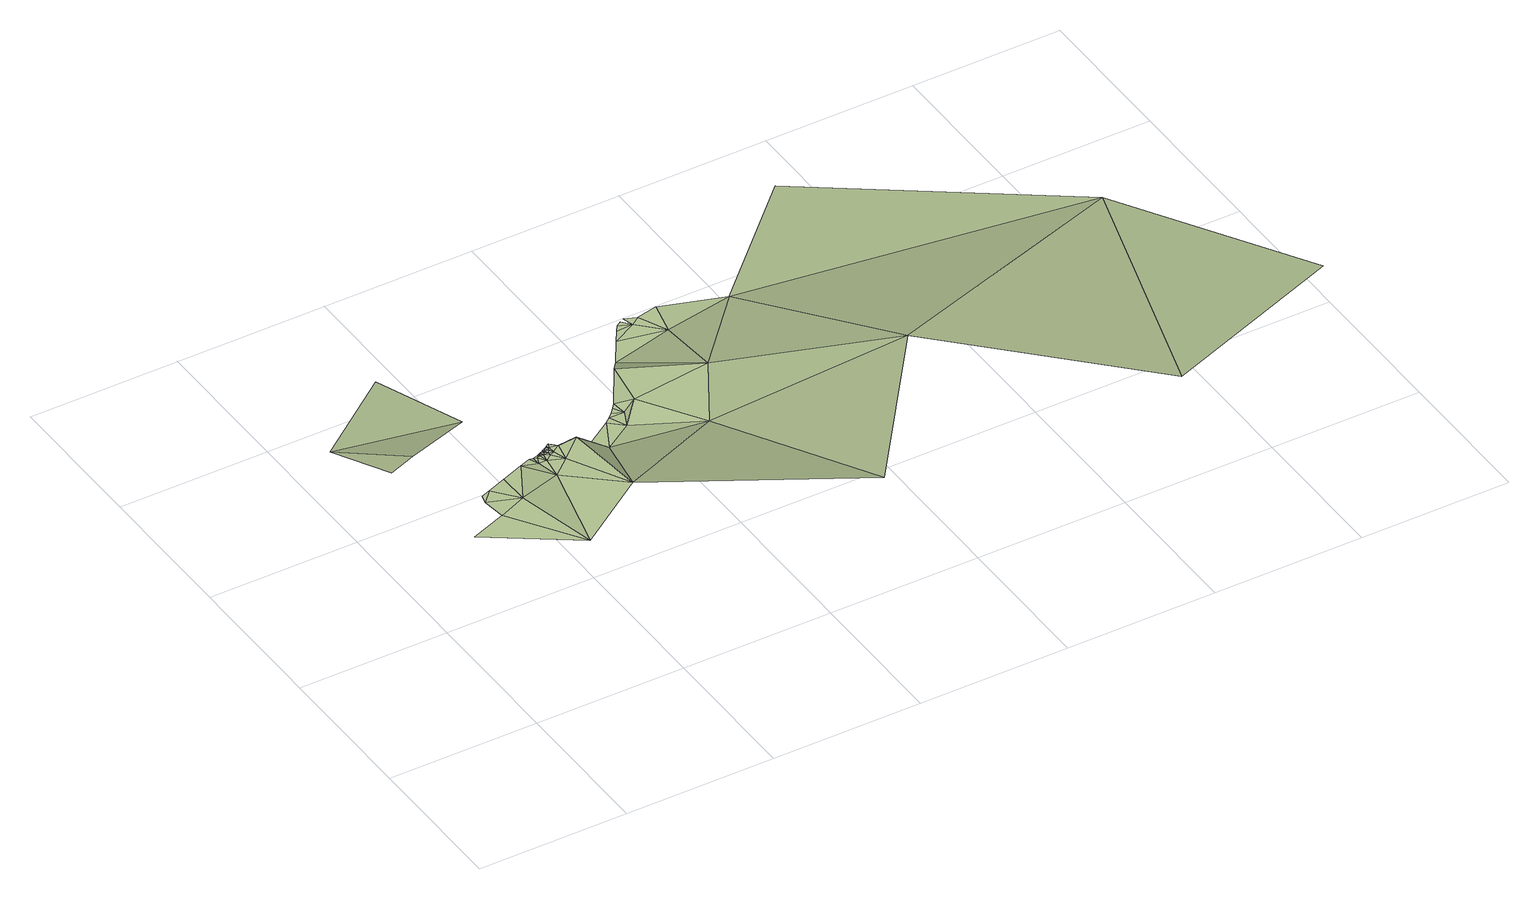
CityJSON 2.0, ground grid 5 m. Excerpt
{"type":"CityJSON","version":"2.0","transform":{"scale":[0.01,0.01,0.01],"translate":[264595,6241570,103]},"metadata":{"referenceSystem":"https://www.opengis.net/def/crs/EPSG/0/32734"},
"CityObjects":{
"terrain1":{"type":"TINRelief","geometry":[{"type":"CompositeSurface","lod":"1","boundaries":[[[0,1,2]],[[3,4,5]],[[6,5,2]],[[3,5,6]],[[6,2,1]],[[3,6,7]],[[6,8,7]],[[9,6,1]],[[10,11,12]],[[8,6,9]],[[9,1,13]],[[8,14,15]],[[14,8,9]],[[16,15,14]],[[17,14,9]],[[18,16,14]],[[17,18,14]],[[16,18,19]],[[20,18,17]],[[18,20,19]],[[20,21,19]],[[19,21,22]],[[23,17,9]],[[22,21,24]],[[25,20,17]],[[25,21,20]],[[26,24,21]],[[26,21,25]],[[27,25,17]],[[28,26,25]],[[26,28,29]],[[30,28,25]],[[28,31,29]],[[25,27,30]],[[23,27,17]],[[31,32,29]],[[33,31,28]],[[33,28,30]],[[32,31,34]],[[34,31,33]],[[34,33,35]],[[10,36,11]],[[37,33,30]],[[38,30,27]],[[9,13,23]],[[37,35,33]],[[37,30,38]],[[27,23,38]],[[39,35,37]],[[40,35,39]],[[38,41,37]],[[40,39,42]],[[37,41,39]],[[42,39,43]],[[39,41,43]],[[43,41,44]],[[23,45,38]],[[38,45,41]],[[45,44,41]],[[44,45,46]],[[45,47,46]],[[23,48,45]],[[48,23,13]],[[47,45,48]],[[49,47,48]],[[11,36,50]],[[48,51,49]],[[48,13,52]],[[51,48,52]],[[53,51,52]],[[13,54,52]],[[54,13,55]],[[53,52,56]],[[53,56,57]],[[57,56,58]],[[52,54,56]],[[59,57,58]],[[58,60,59]],[[61,58,56]],[[60,58,62]],[[62,58,61]],[[54,61,56]],[[63,62,61]],[[61,64,63]],[[61,54,64]],[[63,64,65]],[[54,55,66]],[[64,54,66]],[[64,67,65]],[[65,67,68]],[[69,70,68]],[[70,69,71]],[[71,69,72]],[[67,69,68]],[[69,73,74]],[[67,73,69]],[[67,75,73]],[[76,67,64]],[[64,66,76]],[[75,67,76]],[[76,66,77]],[[78,77,66]],[[77,79,76]],[[77,78,80]]]}]}
},
"vertices":[
[92,493,370],[369,305,370],[213,538,370],[241,657,370],[210,645,370],[202,617,370],[307,578,370],[304,681,370],[379,709,370],[453,630,360],[276,1141,160],[136,1371,80],[184,1106,160],[624,486,360],[437,704,360],[417,724,370],[436,731,360],[464,704,360],[447,729,360],[455,738,360],[459,732,360],[460,736,360],[457,739,360],[516,682,360],[460,740,360],[470,732,360],[467,743,360],[487,720,360],[476,737,360],[475,747,360],[486,731,360],[478,744,360],[477,748,360],[481,742,360],[479,749,360],[486,753,360],[557,1326,50],[495,743,360],[503,728,360],[497,755,360],[493,757,360],[501,753,360],[496,759,360],[498,760,360],[509,767,360],[530,746,360],[519,774,160],[541,788,160],[595,753,360],[583,816,160],[442,1618,50],[668,873,160],[785,882,160],[838,985,160],[1078,804,190],[1213,49,430],[883,944,160],[857,999,160],[909,999,160],[874,1014,160],[889,1032,160],[946,1005,190],[903,1050,160],[970,1156,190],[1217,1040,190],[1077,1322,60],[1646,628,390],[1287,1376,60],[1130,1406,60],[1212,1450,60],[1156,1447,60],[1170,1468,60],[1188,1480,60],[1243,1472,60],[1203,1487,60],[1313,1487,60],[1500,1385,90],[2561,1046,250],[2211,27,410],[1886,1760,90],[2840,271,400]
]}
